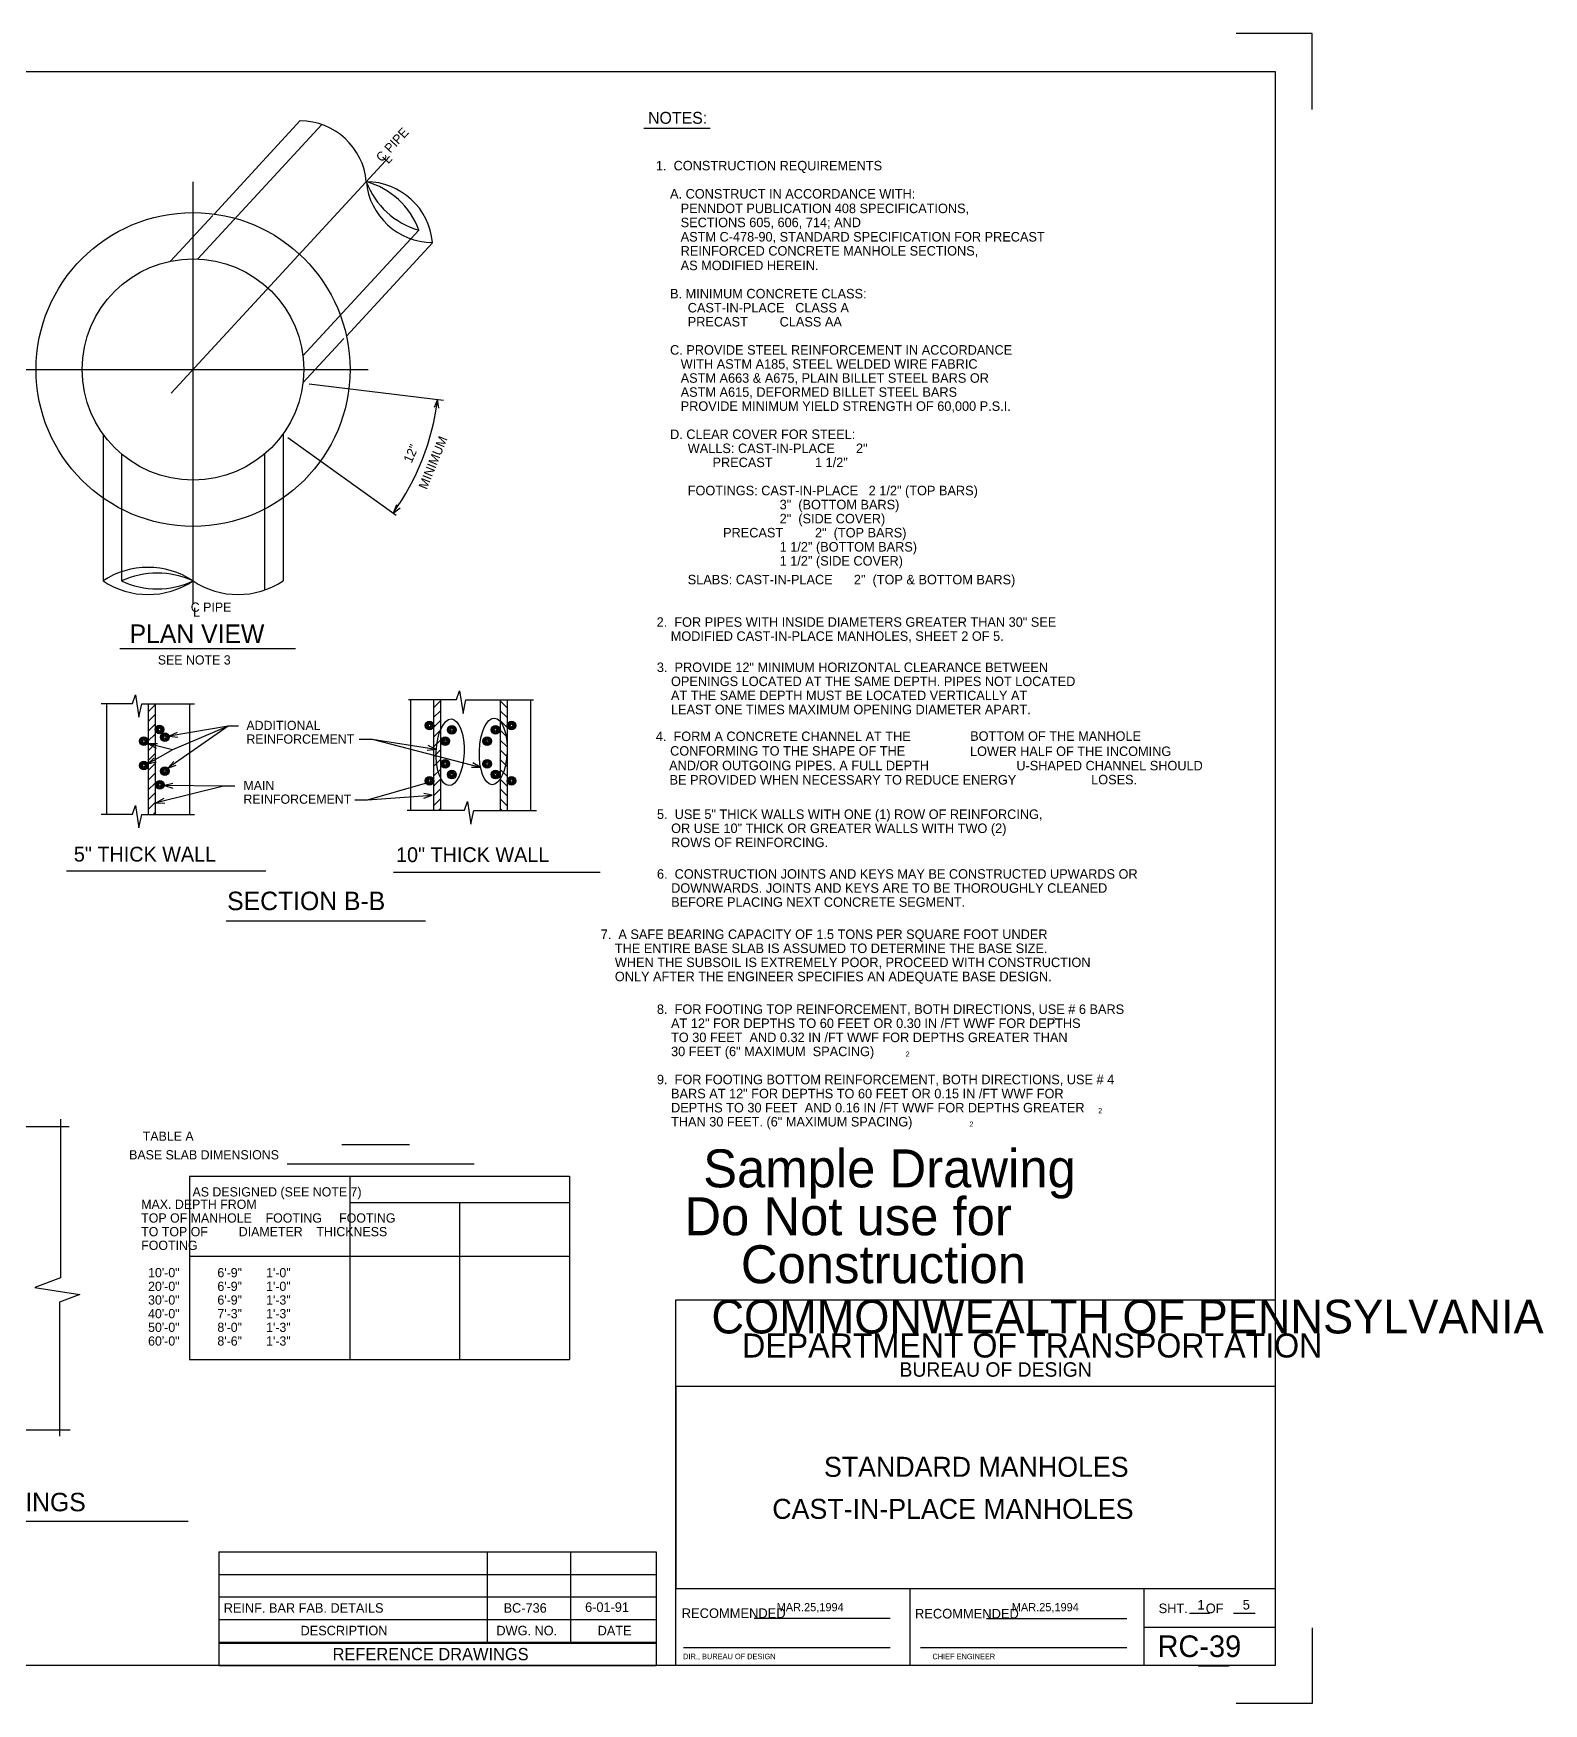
# Model space of a CAD drawing. Extents: x 150.5 to 188.6, y 6.9 to 28.9.
# Drawn here: x 168.7 to 188.57, y 6.86 to 28.86 of the extents above; entities that cross this region are included whole.
import ezdxf

# ---------------------------------------------------------------- set-up
doc = ezdxf.new("R2010")
doc.units = 0
for name, color, linetype in [('Border', 7, 'Continuous'), ('Default', 7, 'Continuous'), ('Level 1', 7, 'Continuous'), ('Plot', 7, 'Continuous'), ('Text', 7, 'Continuous'), ('Titleblock', 7, 'Continuous')]:
    doc.layers.add(name, color=color, linetype=linetype)

msp = doc.modelspace()

# ---------------------------------------------------------------- linework, layer by layer
at = {"layer": 'Border'}
msp.add_lwpolyline([(177.152, 7.36), (177.152, 12.178), (185.042, 12.178), (185.042, 11.037), (177.152, 11.037), (177.152, 8.374), (185.042, 8.374), (185.042, 7.36), (151.507, 7.36), (151.507, 28.356), (185.042, 28.356), (185.042, 8.374)], dxfattribs=at)
at = {"layer": 'Level 1'}
for p, q in [((170.859, 25.886), (172.492, 27.657)), ((171.073, 26.477), (172.207, 27.707)), ((170.51, 24.118), (173.381, 27.234)), ((170.797, 21.333), (170.797, 26.9)), ((170.502, 25.857), (171.057, 26.46)), ((172.244, 24.61), (173.77, 26.265)), ((172.815, 24.87), (173.949, 26.1)), ((172.244, 24.252), (172.783, 24.836)), ((167.432, 24.43), (173.101, 24.43)), ((172.326, 24.242), (174.092, 24.024)), ((169.612, 23.58), (169.612, 22.74)), ((171.981, 23.58), (171.981, 22.74)), ((172.044, 23.534), (173.472, 22.51)), ((169.855, 23.316), (169.855, 21.645)), ((171.738, 23.316), (171.738, 21.524)), ((169.612, 22.738), (169.612, 21.645)), ((171.981, 22.738), (171.981, 21.645)), ((169.835, 20.753), (172.147, 20.753)), ((169.659, 20.032), (169.659, 18.574)), ((170.205, 20.028), (170.205, 18.57)), ((170.297, 20.028), (170.297, 18.57)), ((170.752, 20.028), (170.752, 18.57)), ((173.661, 20.082), (173.661, 18.624)), ((173.964, 20.079), (173.964, 18.62)), ((173.964, 19.974), (174.056, 20.065)), ((174.056, 20.079), (174.056, 18.62)), ((174.84, 20.079), (174.84, 18.62)), ((174.931, 19.974), (174.84, 20.065)), ((174.931, 20.079), (174.931, 18.62)), ((175.24, 20.079), (175.24, 18.62)), ((170.205, 19.923), (170.297, 20.014)), ((170.205, 19.794), (170.297, 19.885)), ((173.964, 19.845), (174.056, 19.936)), ((173.964, 19.716), (174.056, 19.807)), ((174.931, 19.845), (174.84, 19.936)), ((174.931, 19.716), (174.84, 19.807)), ((170.205, 19.666), (170.297, 19.757)), ((170.205, 19.537), (170.297, 19.628)), ((173.964, 19.587), (174.056, 19.678)), ((174.931, 19.587), (174.84, 19.678)), ((170.205, 19.408), (170.297, 19.499)), ((170.205, 19.279), (170.297, 19.37)), ((173.964, 19.458), (174.056, 19.549)), ((173.964, 19.329), (174.056, 19.42)), ((174.931, 19.458), (174.84, 19.549)), ((174.931, 19.329), (174.84, 19.42)), ((170.205, 19.15), (170.297, 19.241)), ((173.964, 19.2), (174.056, 19.292)), ((173.964, 19.072), (174.056, 19.163)), ((174.931, 19.2), (174.84, 19.292)), ((174.931, 19.072), (174.84, 19.163)), ((170.205, 19.021), (170.297, 19.112)), ((170.205, 18.892), (170.297, 18.983)), ((173.964, 18.943), (174.056, 19.034)), ((174.931, 18.943), (174.84, 19.034)), ((170.205, 18.763), (170.297, 18.855)), ((170.205, 18.635), (170.297, 18.726)), ((173.964, 18.814), (174.056, 18.905)), ((173.964, 18.685), (174.056, 18.776)), ((174.931, 18.814), (174.84, 18.905)), ((174.931, 18.685), (174.84, 18.776)), ((170.27, 18.57), (170.297, 18.597)), ((174.029, 18.62), (174.056, 18.647)), ((174.867, 18.62), (174.84, 18.647)), ((169.131, 17.826), (171.757, 17.826)), ((173.437, 17.81), (176.155, 17.81)), ((171.232, 17.168), (173.856, 17.168)), ((172.756, 14.221), (173.647, 14.221)), ((172.034, 13.97), (174.497, 13.97)), ((170.752, 13.804), (170.752, 11.392)), ((170.752, 13.804), (175.754, 13.804)), ((172.86, 13.804), (172.86, 11.392)), ((175.754, 13.804), (175.754, 11.392)), ((172.86, 13.457), (175.754, 13.457)), ((174.305, 13.457), (174.305, 11.392)), ((170.763, 12.75), (175.754, 12.75)), ((170.752, 11.392), (175.754, 11.392)), ((162.665, 9.261), (170.732, 9.261))]:
    msp.add_line(p, q, dxfattribs=at)
for points in [[(174.034, 23.92), (174.016, 24.034), (173.973, 23.928)], [(173.475, 22.647), (173.432, 22.539), (173.523, 22.608)], [(169.589, 20.032), (169.998, 20.032), (170.039, 20.147), (170.084, 19.849), (170.121, 20.028), (170.817, 20.028)], [(173.631, 20.082), (174.265, 20.082), (174.306, 20.198), (174.351, 19.9), (174.388, 20.079), (175.28, 20.079)], [(171.261, 19.733), (170.525, 19.419), (170.211, 19.498)], [(171.261, 19.733), (170.467, 19.18)], [(171.394, 19.733), (171.261, 19.733), (170.483, 19.601)], [(170.588, 19.649), (170.483, 19.601), (170.597, 19.588)], [(170.525, 19.419), (170.202, 19.236)], [(170.327, 19.5), (170.211, 19.498), (170.31, 19.441)], [(172.983, 19.56), (173.155, 19.56), (173.994, 19.43)], [(173.155, 19.56), (174.577, 19.191)], [(173.879, 19.417), (173.994, 19.43), (173.89, 19.477)], [(170.284, 19.317), (170.202, 19.236), (170.313, 19.263)], [(170.542, 19.269), (170.467, 19.18), (170.575, 19.218)], [(174.461, 19.19), (174.577, 19.191), (174.479, 19.249)], [(171.198, 18.941), (170.313, 18.722)], [(170.532, 18.978), (170.42, 18.949), (170.53, 18.917)], [(171.347, 18.941), (171.198, 18.941), (170.42, 18.949)], [(172.928, 18.761), (173.093, 18.761), (173.858, 18.983)], [(170.414, 18.778), (170.313, 18.722), (170.427, 18.718)], [(173.093, 18.761), (173.946, 18.824)], [(173.616, 18.624), (174.37, 18.624), (174.411, 18.74), (174.455, 18.442), (174.493, 18.62), (175.317, 18.62)], [(173.837, 18.786), (173.946, 18.824), (173.834, 18.847)], [(169.589, 18.574), (169.998, 18.574), (170.039, 18.689), (170.084, 18.391), (170.121, 18.57), (170.817, 18.57)], [(163.74, 14.471), (166.349, 14.471), (166.478, 14.135), (166.569, 14.729), (166.672, 14.458), (169.166, 14.458)], [(169.05, 14.554), (169.05, 12.467), (168.715, 12.338), (169.308, 12.248), (169.037, 12.144), (169.037, 10.383)], [(163.763, 10.478), (166.36, 10.478), (166.49, 10.142), (166.58, 10.736), (166.683, 10.465), (169.178, 10.465)]]:
    msp.add_lwpolyline(points, dxfattribs=at)
for centre, radius in [((170.797, 24.43), 2.066), ((170.797, 24.43), 1.458), ((170.148, 19.534), 0.0568), ((170.356, 19.689), 0.0568), ((170.356, 19.689), 0.043), ((170.356, 19.689), 0.0307), ((170.356, 19.689), 0.0174), ((170.424, 19.588), 0.0568), ((170.424, 19.588), 0.043), ((170.424, 19.588), 0.0307), ((170.424, 19.588), 0.0174), ((173.908, 19.74), 0.0568), ((173.908, 19.74), 0.043), ((173.908, 19.74), 0.0307), ((173.908, 19.74), 0.0174), ((174.115, 19.536), 0.0568), ((174.115, 19.536), 0.043), ((174.205, 19.685), 0.0568), ((174.205, 19.685), 0.043), ((174.205, 19.685), 0.0307), ((174.205, 19.685), 0.0174), ((174.667, 19.536), 0.0568), ((174.667, 19.536), 0.043), ((174.777, 19.685), 0.0568), ((174.777, 19.685), 0.043), ((174.777, 19.685), 0.0307), ((174.777, 19.685), 0.0174), ((174.988, 19.74), 0.0568), ((174.988, 19.74), 0.043), ((174.988, 19.74), 0.0307), ((174.988, 19.74), 0.0174), ((170.148, 19.534), 0.043), ((170.148, 19.534), 0.0307), ((170.148, 19.534), 0.0174), ((174.115, 19.536), 0.0307), ((174.115, 19.536), 0.0174), ((174.667, 19.536), 0.0307), ((174.667, 19.536), 0.0174), ((170.148, 19.215), 0.0568), ((170.148, 19.215), 0.043), ((170.148, 19.215), 0.0307), ((170.148, 19.215), 0.0174), ((170.424, 19.141), 0.0568), ((170.424, 19.141), 0.043), ((170.424, 19.141), 0.0307), ((170.424, 19.141), 0.0174), ((174.115, 19.235), 0.0568), ((174.115, 19.235), 0.043), ((174.115, 19.235), 0.0307), ((174.115, 19.235), 0.0174), ((174.205, 19.094), 0.0568), ((174.667, 19.235), 0.0568), ((174.667, 19.235), 0.043), ((174.667, 19.235), 0.0307), ((174.667, 19.235), 0.0174), ((174.777, 19.094), 0.0568), ((170.359, 18.96), 0.0568), ((170.359, 18.96), 0.043), ((170.359, 18.96), 0.0307), ((170.359, 18.96), 0.0174), ((173.908, 19.011), 0.0568), ((173.908, 19.011), 0.043), ((173.908, 19.011), 0.0307), ((173.908, 19.011), 0.0174), ((174.205, 19.094), 0.043), ((174.205, 19.094), 0.0307), ((174.205, 19.094), 0.0174), ((174.777, 19.094), 0.043), ((174.777, 19.094), 0.0307), ((174.777, 19.094), 0.0174), ((174.988, 19.011), 0.0568), ((174.988, 19.011), 0.043), ((174.988, 19.011), 0.0307), ((174.988, 19.011), 0.0174)]:
    msp.add_circle(centre, radius, dxfattribs=at)
for centre, radius, start, end in [((172.202, 26.827), 0.879, 4.9763, 89.6717), ((173.073, 26.024), 0.879, 4.9763, 89.6717), ((173.954, 26.98), 0.879, 184.9763, 269.6717), ((174.054, 27.267), 1.042, 200.4328, 254.1881), ((172.794, 25.901), 1.042, 20.4328, 74.1881), ((170.797, 24.43), 3.243, 324.3413, 352.9897), ((170.204, 20.755), 1.069, 56.3553, 123.6447), ((170.204, 22.535), 1.069, 236.3553, 303.6447), ((170.326, 20.637), 1.112, 64.9517, 115.0483), ((170.326, 22.652), 1.112, 244.9517, 295.0483), ((171.389, 22.535), 1.069, 236.3553, 303.6447)]:
    msp.add_arc(centre, radius, start, end, dxfattribs=at)
for centre in [(174.181, 19.388), (174.749, 19.4)]:
    msp.add_ellipse(centre, major_axis=(0.016, 0.439), ratio=0.417126, dxfattribs=at)
at = {"layer": 'Plot'}
for p, q in [((185.528, 28.856), (184.528, 28.856)), ((185.528, 27.856), (185.528, 28.856)), ((185.528, 7.859), (185.528, 6.859)), ((185.528, 6.859), (184.528, 6.859))]:
    msp.add_line(p, q, dxfattribs=at)
at = {"layer": 'Text'}
msp.add_line((176.731, 27.608), (177.606, 27.608), dxfattribs=at)
at = {"layer": 'Titleblock'}
for p, q in [((171.136, 8.859), (176.891, 8.859)), ((171.136, 8.859), (171.136, 7.36)), ((174.667, 8.859), (174.667, 7.679)), ((175.765, 8.859), (175.765, 7.679)), ((176.891, 8.859), (176.891, 7.36)), ((171.136, 8.561), (176.891, 8.561)), ((180.234, 8.374), (180.234, 7.36)), ((183.316, 7.36), (183.316, 8.374)), ((171.136, 8.264), (176.891, 8.264)), ((171.136, 7.966), (176.891, 7.966)), ((171.136, 7.966), (176.891, 7.966)), ((178.181, 7.986), (179.973, 7.986)), ((181.242, 7.981), (183.088, 7.981)), ((183.915, 8.05), (184.178, 8.05)), ((184.495, 8.05), (184.78, 8.05)), ((183.316, 7.866), (185.042, 7.866)), ((171.136, 7.668), (176.891, 7.668)), ((171.136, 7.657), (176.891, 7.657)), ((177.255, 7.6), (179.973, 7.6)), ((180.371, 7.599), (183.088, 7.599)), ((171.136, 7.36), (176.891, 7.36)), ((184.026, 7.356), (184.436, 7.356))]:
    msp.add_line(p, q, dxfattribs=at)

# ---------------------------------------------------------------- texts
at = {"layer": 'Default'}
for s, p in [('Sample Drawing', (177.512, 13.658)), ('Do Not use for ', (177.264, 13.027)), ('Construction', (178.008, 12.395))]:
    msp.add_text(s, height=0.5, dxfattribs=at).set_placement(p)
at = {"layer": 'Text'}
for s, height, p in [('NOTES:', 0.1565, (176.786, 27.666)), ('1.  CONSTRUCTION REQUIREMENTS', 0.12523, (176.89, 27.052)), ('    A. CONSTRUCT IN ACCORDANCE WITH:', 0.12523, (176.89, 26.681)), ('       SECTIONS 605, 606, 714; AND', 0.12523, (176.89, 26.304)), ('       PENNDOT PUBLICATION 408 SPECIFICATIONS,', 0.12523, (176.89, 26.489)), ('       ASTM C-478-90, STANDARD SPECIFICATION FOR PRECAST', 0.12523, (176.89, 26.115)), ('       REINFORCED CONCRETE MANHOLE SECTIONS,', 0.12523, (176.89, 25.93)), ('       AS MODIFIED HEREIN.', 0.12523, (176.89, 25.738)), ('    B. MINIMUM CONCRETE CLASS:', 0.12523, (176.89, 25.366)), ('         CAST-IN-PLACE   CLASS A', 0.12523, (176.89, 25.181)), ('         PRECAST         CLASS AA', 0.12523, (176.89, 24.996)), ('    C. PROVIDE STEEL REINFORCEMENT IN ACCORDANCE', 0.12523, (176.89, 24.625)), ('       WITH ASTM A185, STEEL WELDED WIRE FABRIC', 0.12523, (176.89, 24.44)), ('       ASTM A663 & A675, PLAIN BILLET STEEL BARS OR', 0.12523, (176.89, 24.255)), ('       ASTM A615, DEFORMED BILLET STEEL BARS', 0.12523, (176.89, 24.07)), ('       PROVIDE MINIMUM YIELD STRENGTH OF 60,000 P.S.I.', 0.12523, (176.89, 23.885)), ('    D. CLEAR COVER FOR STEEL:', 0.12523, (176.89, 23.514)), ('         WALLS: CAST-IN-PLACE      2"', 0.12523, (176.89, 23.329)), ('                PRECAST            1 1/2"', 0.12523, (176.89, 23.144)), ('         FOOTINGS: CAST-IN-PLACE   2 1/2" (TOP BARS)', 0.12523, (176.89, 22.773)), ('                                   3"  (BOTTOM BARS)', 0.12523, (176.89, 22.588)), ('                                   2"  (SIDE COVER)      ', 0.12523, (176.89, 22.403)), ('                   PRECAST         2"  (TOP BARS)', 0.12523, (176.89, 22.218)), ('                                   1 1/2" (BOTTOM BARS)', 0.12523, (176.89, 22.032)), ('                                   1 1/2" (SIDE COVER) ', 0.12523, (176.89, 21.847)), ('         SLABS: CAST-IN-PLACE      2"  (TOP & BOTTOM BARS)', 0.12523, (176.89, 21.6)), ('C PIPE', 0.1217, (170.767, 21.239)), ('L', 0.122, (170.797, 21.173)), ('2.  FOR PIPES WITH INSIDE DIAMETERS GREATER THAN 30" SEE', 0.12523, (176.899, 21.041)), ('PLAN VIEW', 0.2435, (169.962, 20.828)), ('    MODIFIED CAST-IN-PLACE MANHOLES, SHEET 2 OF 5.', 0.12523, (176.899, 20.856)), ('SEE NOTE 3', 0.1217, (170.333, 20.544)), ('3.  PROVIDE 12" MINIMUM HORIZONTAL CLEARANCE BETWEEN', 0.12523, (176.902, 20.445)), ('    OPENINGS LOCATED AT THE SAME DEPTH. PIPES NOT LOCATED', 0.12523, (176.902, 20.26)), ('    AT THE SAME DEPTH MUST BE LOCATED VERTICALLY AT', 0.12523, (176.902, 20.075)), ('ADDITIONAL', 0.1217, (171.499, 19.681)), ('    LEAST ONE TIMES MAXIMUM OPENING DIAMETER APART.', 0.12523, (176.902, 19.889)), ('REINFORCEMENT', 0.12175, (171.499, 19.501)), ('4.  FORM A CONCRETE CHANNEL AT THE', 0.12509, (176.889, 19.536)), (' BOTTOM OF THE MANHOLE', 0.12509, (180.98, 19.539)), ('    CONFORMING TO THE SHAPE OF THE', 0.12509, (176.891, 19.344)), (' LOWER HALF OF THE INCOMING', 0.12509, (180.978, 19.339)), ('    AND/OR OUTGOING PIPES. A FULL DEPTH', 0.12509, (176.878, 19.152)), (' U-SHAPED CHANNEL SHOULD', 0.12509, (181.588, 19.15)), ('MAIN', 0.1217, (171.46, 18.89)), ('    BE PROVIDED WHEN NECESSARY TO REDUCE ENERGY', 0.12509, (176.884, 18.963)), (' LOSES.', 0.1251, (182.573, 18.966)), ('REINFORCEMENT', 0.12175, (171.46, 18.71)), ('5.  USE 5" THICK WALLS WITH ONE (1) ROW OF REINFORCING,', 0.12523, (176.904, 18.51)), ('    OR USE 10" THICK OR GREATER WALLS WITH TWO (2)', 0.12523, (176.904, 18.325)), ('    ROWS OF REINFORCING.', 0.12523, (176.904, 18.139)), ('5" THICK WALL', 0.19479, (169.228, 17.949)), ('10" THICK WALL', 0.19479, (173.469, 17.942)), ('6.  CONSTRUCTION JOINTS AND KEYS MAY BE CONSTRUCTED UPWARDS OR', 0.12523, (176.904, 17.723)), ('    DOWNWARDS. JOINTS AND KEYS ARE TO BE THOROUGHLY CLEANED', 0.12523, (176.904, 17.538)), ('SECTION B-B', 0.24349, (171.246, 17.309)), ('    BEFORE PLACING NEXT CONCRETE SEGMENT.', 0.12523, (176.904, 17.353)), ('          7.  A SAFE BEARING CAPACITY OF 1.5 TONS PER SQUARE FOOT UNDER', 0.12523, (175.698, 16.929)), ('              THE ENTIRE BASE SLAB IS ASSUMED TO DETERMINE THE BASE SIZE.', 0.12523, (175.698, 16.744)), ('              WHEN THE SUBSOIL IS EXTREMELY POOR, PROCEED WITH CONSTRUCTION', 0.12523, (175.698, 16.559)), ('              ONLY AFTER THE ENGINEER SPECIFIES AN ADEQUATE BASE DESIGN.', 0.12523, (175.698, 16.373)), ('8.  FOR FOOTING TOP REINFORCEMENT, BOTH DIRECTIONS, USE # 6 BARS', 0.12523, (176.903, 15.942)), ('    AT 12" FOR DEPTHS TO 60 FEET OR 0.30 IN /FT WWF FOR DEPTHS', 0.12523, (176.903, 15.757)), ('2', 0.0689, (182.103, 15.825)), ('    TO 30 FEET  AND 0.32 IN /FT WWF FOR DEPTHS GREATER THAN', 0.12523, (176.903, 15.571)), ('    30 FEET (6" MAXIMUM  SPACING)', 0.12523, (176.903, 15.386)), ('2', 0.0689, (180.177, 15.378)), ('9.  FOR FOOTING BOTTOM REINFORCEMENT, BOTH DIRECTIONS, USE # 4', 0.12523, (176.903, 15.016)), ('    BARS AT 12" FOR DEPTHS TO 60 FEET OR 0.15 IN /FT WWF FOR', 0.12523, (176.903, 14.831)), ('    DEPTHS TO 30 FEET  AND 0.16 IN /FT WWF FOR DEPTHS GREATER', 0.12523, (176.903, 14.645)), ('    THAN 30 FEET. (6" MAXIMUM SPACING)', 0.12523, (176.903, 14.46)), ('2', 0.0689, (181.017, 14.456)), ('2', 0.0689, (182.711, 14.633)), ('                                   TABLE A', 0.12175, (168.552, 14.271)), ('                            BASE SLAB DIMENSIONS', 0.12175, (168.689, 14.026)), ('                            AS DESIGNED (SEE NOTE 7)', 0.12175, (169.523, 13.538)), ('           MAX. DEPTH FROM', 0.12175, (169.617, 13.374)), ('           TOP OF MANHOLE    FOOTING     FOOTING', 0.12175, (169.617, 13.194)), ('           TO TOP OF         DIAMETER    THICKNESS', 0.12175, (169.617, 13.014)), ('           FOOTING          ', 0.12175, (169.617, 12.834)), ('             10\'-0"           6\'-9"       1\'-0"', 0.12175, (169.617, 12.474)), ('             20\'-0"           6\'-9"       1\'-0"', 0.12175, (169.617, 12.294)), ('             30\'-0"           6\'-9"       1\'-3"', 0.12175, (169.617, 12.114)), ('             40\'-0"           7\'-3"       1\'-3"', 0.12175, (169.617, 11.934)), ('             50\'-0"           8\'-0"       1\'-3"', 0.12175, (169.617, 11.754)), ('             60\'-0"           8\'-6"       1\'-3"', 0.12175, (169.617, 11.574)), ('REINFORCEMENT DETAILS AT OPENINGS', 0.24349, (162.781, 9.392))]:
    msp.add_text(s, height=height, dxfattribs=at).set_placement(p)
for s, height, rotation, p in [('C PIPE', 0.1218, 47.3294, (173.283, 27.153)), ('L', 0.122, 47.3294, (173.367, 27.13)), ('MINIMUM', 0.1218, 67.8502, (173.873, 22.841)), ('12"', 0.1218, 66.2272, (173.673, 23.189))]:
    msp.add_text(s, height=height, rotation=rotation, dxfattribs=at).set_placement(p)
at = {"layer": 'Titleblock'}
for s, height, p in [('COMMONWEALTH OF PENNSYLVANIA', 0.44411, (177.621, 11.734)), ('DEPARTMENT OF TRANSPORTATION', 0.31636, (178.024, 11.417)), ('BUREAU OF DESIGN', 0.1903, (180.096, 11.164)), ('STANDARD MANHOLES', 0.26325, (179.102, 9.846)), ('CAST-IN-PLACE MANHOLES', 0.26333, (178.422, 9.292)), ('REINF. BAR FAB. DETAILS', 0.12523, (171.201, 8.056)), ('BC-736', 0.1252, (174.885, 8.056)), ('6-01-91', 0.1252, (175.958, 8.067)), ('MAR.25,1994', 0.10799, (178.479, 8.075)), ('MAR.25,1994', 0.10799, (181.574, 8.075)), ('SHT.     OF    ', 0.12656, (183.507, 8.05)), ('1', 0.127, (184.019, 8.098)), ('5', 0.127, (184.614, 8.098)), ('RECOMMENDED', 0.1269, (177.23, 7.986)), ('RECOMMENDED', 0.1269, (180.3, 7.98)), ('DESCRIPTION', 0.12523, (172.212, 7.758)), ('DWG. NO.', 0.1252, (174.79, 7.758)), ('DATE', 0.1252, (176.123, 7.758)), ('RC-39', 0.285, (183.493, 7.472)), ('REFERENCE DRAWINGS', 0.16152, (172.634, 7.43)), ('DIR., BUREAU OF DESIGN', 0.07278, (177.248, 7.444)), (' CHIEF ENGINEER', 0.07261, (180.503, 7.443))]:
    msp.add_text(s, height=height, dxfattribs=at).set_placement(p)

doc.saveas('drawing.dxf')
